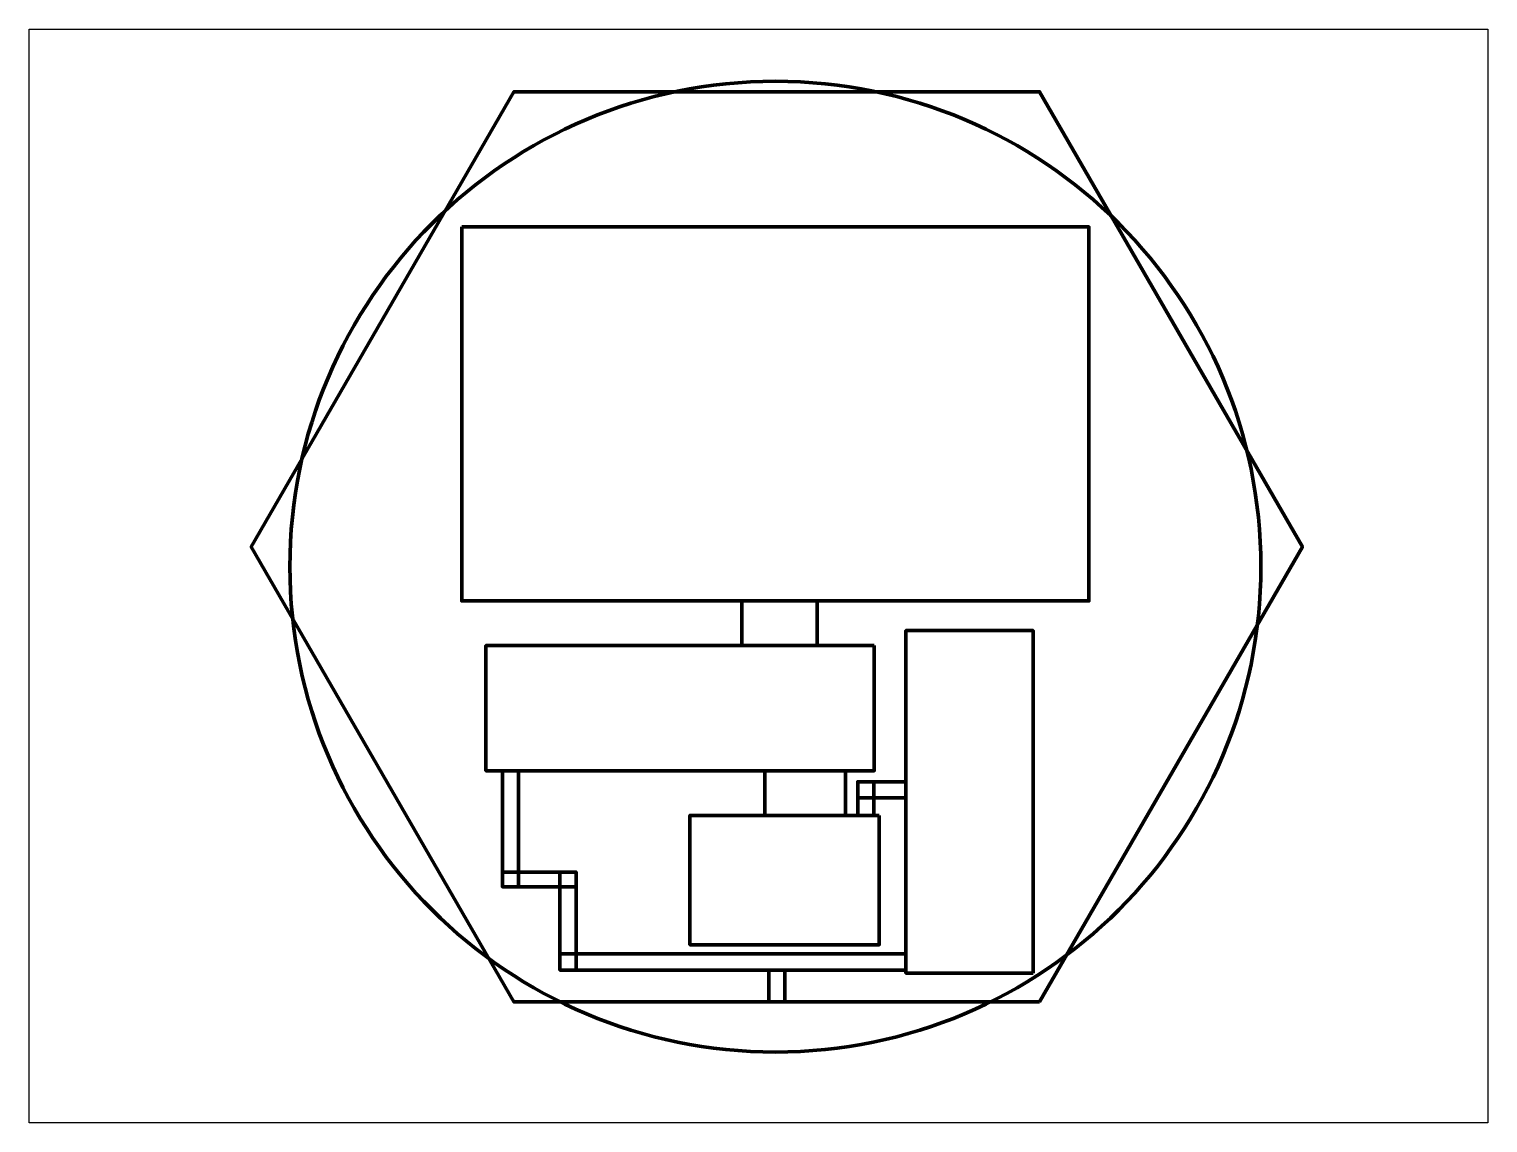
# Model space of a CAD drawing. Header units: inches. Extents: x -261 to 460, y -145 to 396.
import ezdxf

# ---------------------------------------------------------------- set-up
doc = ezdxf.new("R2010")
doc.units = ezdxf.units.IN
doc.header["$MEASUREMENT"] = 0
doc.layers.add('Calque 2', color=7, linetype='Continuous')
picture_1 = doc.add_image_def('image1.png', size_in_pixel=(4032, 3024))

# ---------------------------------------------------------------- blocks, each defined once
blk = doc.blocks.new('block 2')
at = {"color": 7, "lineweight": 106, "true_color": 0xffffff}
blk.add_lwpolyline([(238.03, -85.12), (-21.78, -85.12), (-151.68, 139.88), (-21.78, 364.88), (238.03, 364.88), (367.93, 139.88), (238.03, -85.12)], dxfattribs=at)
blk = doc.blocks.new('block 3')
at = {"color": 7, "lineweight": 106, "true_color": 0xffffff}
blk.add_lwpolyline([(156.35, 91.07), (156.35, 29.15), (-35.65, 29.15), (-35.65, 91.07), (156.35, 91.07)], dxfattribs=at)
blk = doc.blocks.new('block 4')
at = {"color": 7, "lineweight": 106, "true_color": 0xffffff}
blk.add_lwpolyline([(158.76, 7.06), (158.76, -56.84), (65.17, -56.84), (65.17, 7.06), (158.76, 7.06)], dxfattribs=at)
blk = doc.blocks.new('block 5')
at = {"color": 7, "lineweight": 106, "true_color": 0xffffff}
blk.add_lwpolyline([(90.9, 113.12), (128.02, 113.12), (128.02, 91.07), (90.9, 91.07), (90.9, 113.12)], dxfattribs=at)
blk = doc.blocks.new('block 6')
at = {"color": 7, "lineweight": 106, "true_color": 0xffffff}
blk.add_lwpolyline([(102.24, 29.15), (142.03, 29.15), (142.03, 7.06), (102.24, 7.06), (102.24, 29.15)], dxfattribs=at)
blk = doc.blocks.new('block 7')
at = {"color": 7, "lineweight": 106, "true_color": 0xffffff}
blk.add_lwpolyline([(-47.56, 298.12), (262.44, 298.12), (262.44, 113.12), (-47.56, 113.12), (-47.56, 298.12)], dxfattribs=at)

msp = doc.modelspace()

# ---------------------------------------------------------------- linework, layer by layer
at = {"color": 7, "lineweight": 106, "true_color": 0xffffff}
for points in [[(234.86, -70.86), (171.93, -70.86), (171.93, 98.49), (234.86, 98.49), (234.86, -70.86)], [(-19.5, -28.14), (-27.5, -28.14), (-27.5, 29.15), (-19.5, 29.15), (-19.5, -28.14)], [(148.12, 15.73), (171.93, 15.73), (171.93, 23.73), (148.12, 23.73), (148.12, 15.73)], [(148.12, 23.73), (156.12, 23.73), (156.12, 7.06), (148.12, 7.06), (148.12, 23.73)], [(8.91, -20.89), (-27.5, -20.89), (-27.5, -28.14), (8.91, -28.14), (8.91, -20.89)], [(0.95, -20.89), (8.91, -20.89), (8.91, -69.35), (0.95, -69.35), (0.95, -20.89)], [(0.95, -61.35), (171.93, -61.35), (171.93, -69.35), (0.95, -69.35), (0.95, -61.35)], [(112.13, -85.12), (104.13, -85.12), (104.13, -69.35), (112.13, -69.35), (112.13, -85.12)]]:
    msp.add_lwpolyline(points, dxfattribs=at)
msp.add_open_spline([(347.44, 130.09), (347.44, -2.46), (239.98, -109.91), (107.44, -109.91), (-25.11, -109.91), (-132.56, -2.46), (-132.56, 130.09), (-132.56, 262.64), (-25.11, 370.09), (107.44, 370.09), (239.98, 370.09), (347.44, 262.64), (347.44, 130.09)], degree=3, knots=[0, 0, 0, 0, 1, 1, 1, 2, 2, 2, 3, 3, 3, 4, 4, 4, 4], dxfattribs=at)

# ---------------------------------------------------------------- block references
for name in ['block 2', 'block 7', 'block 5', 'block 3', 'block 6', 'block 4']:
    msp.add_blockref(name, (0, 0))

# ---------------------------------------------------------------- pictures from other files: only their frames are drawn
at = {"layer": 'Calque 2'}
image = msp.add_image(picture_1, insert=(459.61, 395.87), size_in_units=(721.03, 540.77), rotation=180, dxfattribs=at)

doc.saveas('drawing.dxf')
